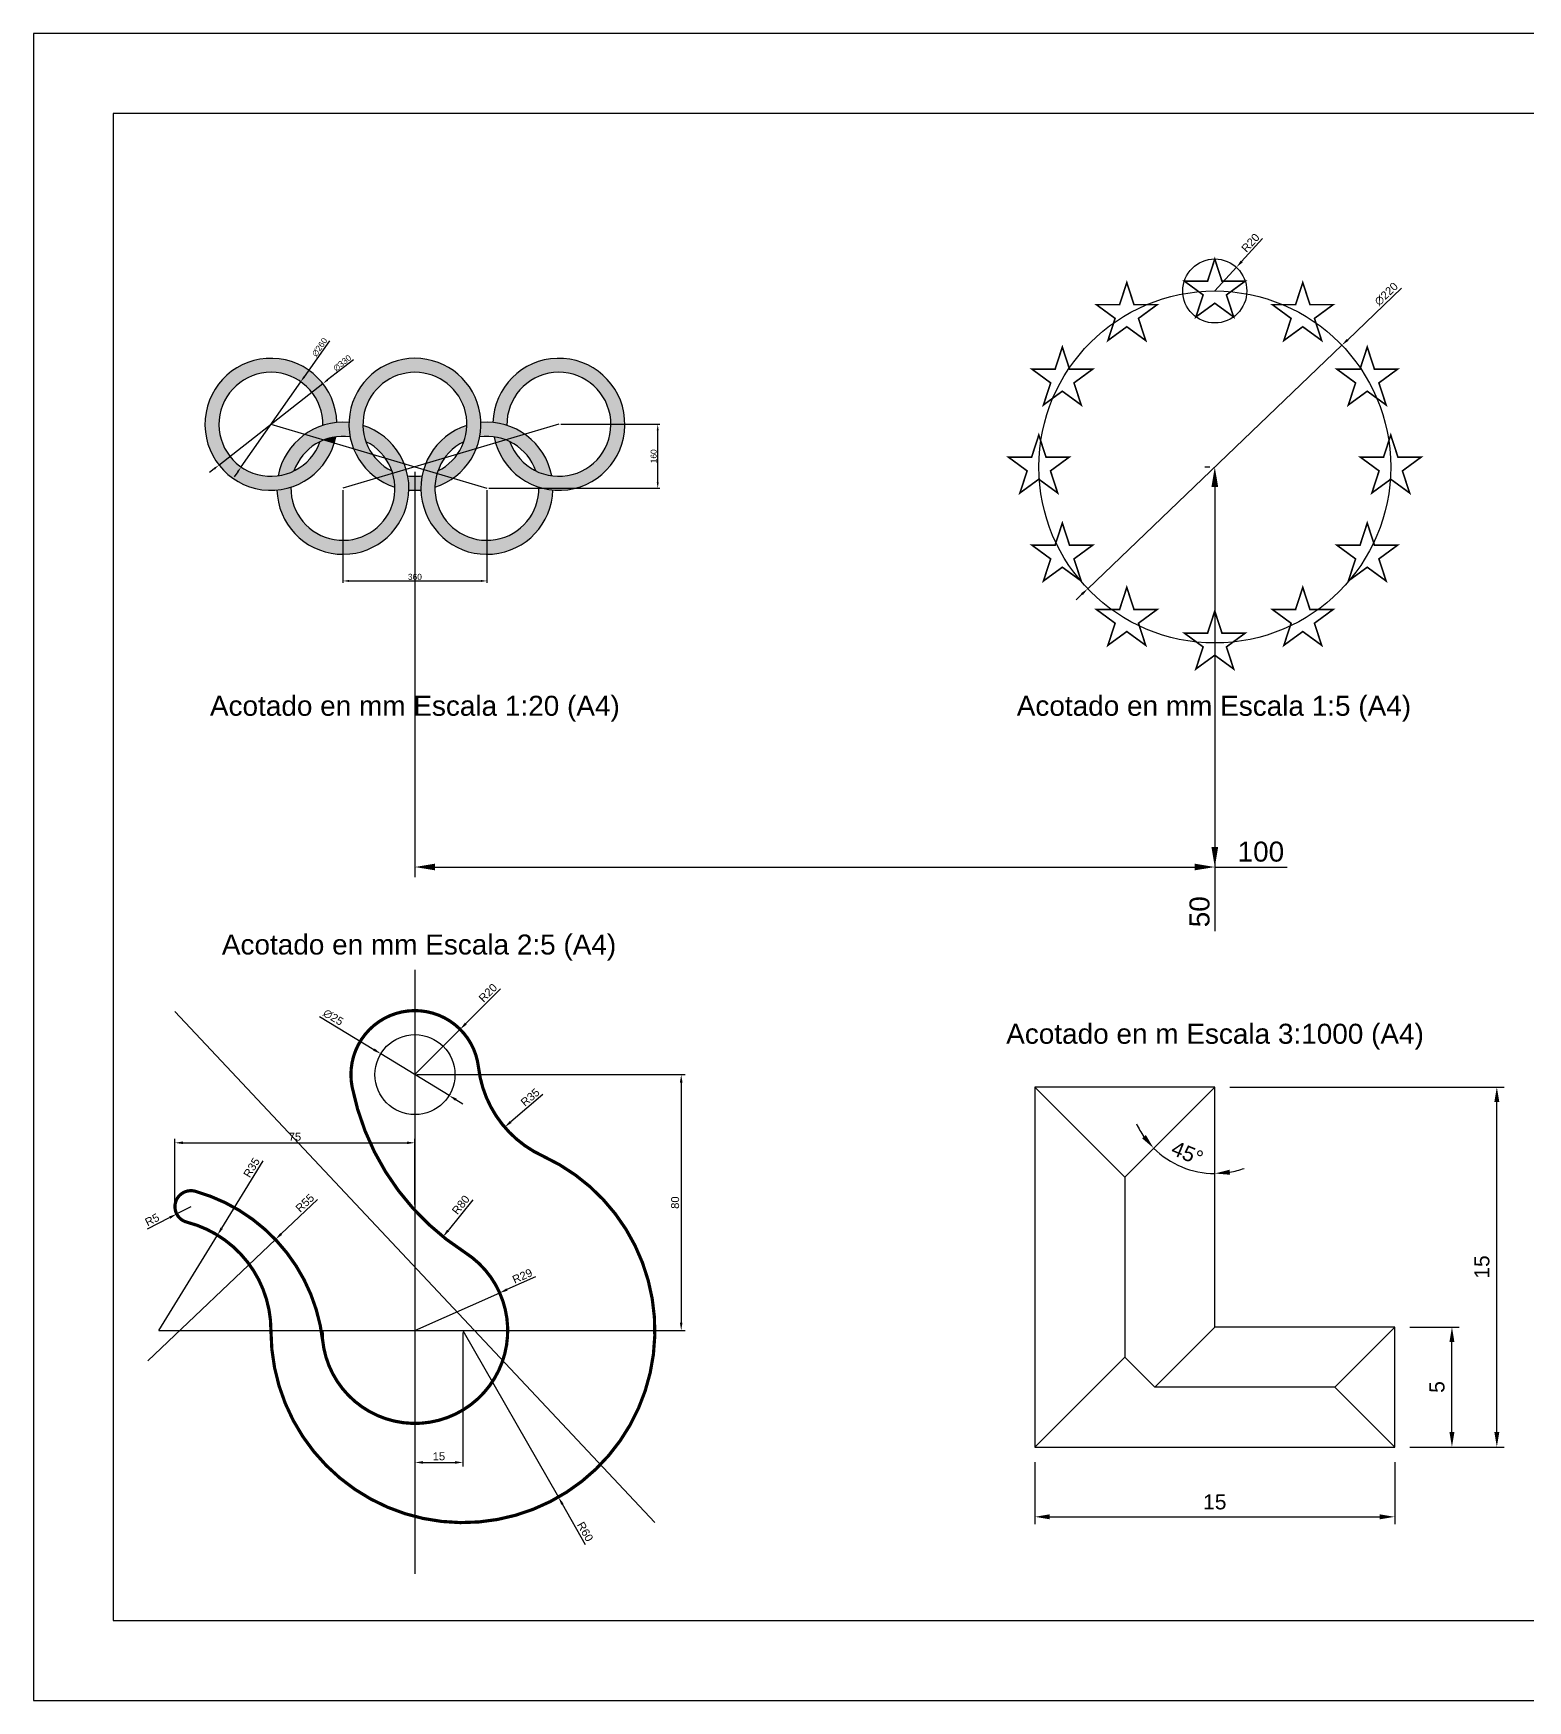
# Model space of a CAD drawing. Header units: millimetres. Extents: x 2540 to 2835, y 1646 to 1855.
# Drawn here: x 2540.1 to 2726.9, y 1646.4 to 1854.8 of the extents above; entities that cross this region are included whole.
import ezdxf

# ---------------------------------------------------------------- set-up
doc = ezdxf.new("R2010")
doc.units = ezdxf.units.MM
doc.layers.add('COTAS', color=252, linetype='Continuous')
doc.styles.get("Standard").update_dxf_attribs({"font": 'arial.ttf'})
doc.dimstyles.new('ISO-25', dxfattribs={"dimtxt": 2.5, "dimasz": 2.5, "dimexe": 1.25, "dimexo": 0.625, "dimtad": 1, "dimtxsty": 'Standard', "dimcen": 2.5, "dimadec": 0, "dimazin": 0, "dimtfac": 1, "dimtmove": 0, "dimatfit": 3, "dimfxl": 1, "dimarcsym": 0})

# ---------------------------------------------------------------- blocks, each defined once
blk = doc.blocks.new('*D19')
at = {"layer": 'COTAS', "color": 0, "lineweight": -2, "transparency": 16777216}
for p, q in [((0.63, 60.12), (84.48, 60.12)), ((83.23, 57.62), (83.23, -17.38)), ((0.63, -19.88), (84.48, -19.88))]:
    blk.add_line(p, q, dxfattribs=at)
at = {"layer": 'COTAS', "color": 0, "transparency": 16777216}
for points in [[(82.81, 57.62), (83.64, 57.62), (83.23, 60.12)], [(82.81, -17.38), (83.64, -17.38), (83.23, -19.88)]]:
    blk.add_solid(points, dxfattribs=at)
at = {"layer": 'Defpoints', "color": 0, "transparency": 16777216}
for p in [(0, 60.12), (0, -19.88), (83.23, -19.88)]:
    blk.add_point(p, dxfattribs=at)
at = {"layer": 'COTAS', "color": 0, "transparency": 16777216, "insert": (81.33, 20.12), "char_height": 2.5, "attachment_point": 5, "rotation": 90}
blk.add_mtext('80', dxfattribs=at)
blk = doc.blocks.new('*D20')
at = {"layer": 'COTAS', "color": 0, "lineweight": -2, "transparency": 16777216}
for p, q in [((26.71, 86.89), (15.89, 76.05)), ((0, 60.12), (14.13, 74.28))]:
    blk.add_line(p, q, dxfattribs=at)
at = {"layer": 'COTAS', "color": 0, "transparency": 16777216}
blk.add_solid([(15.6, 76.34), (16.19, 75.75), (14.13, 74.28)], dxfattribs=at)
at = {"layer": 'Defpoints', "color": 0, "transparency": 16777216}
for p in [(14.13, 74.28), (0, 60.12)]:
    blk.add_point(p, dxfattribs=at)
at = {"layer": 'COTAS', "color": 0, "transparency": 16777216, "insert": (22.82, 85.68), "char_height": 2.5, "attachment_point": 5, "rotation": 45.054}
blk.add_mtext('R20', dxfattribs=at)
blk = doc.blocks.new('*D21')
at = {"layer": 'COTAS', "color": 0, "lineweight": -2, "transparency": 16777216}
for p, q in [((-29.78, 78.31), (-12.8, 67.94)), ((10.67, 53.61), (-10.67, 66.64)), ((12.8, 52.3), (14.94, 51))]:
    blk.add_line(p, q, dxfattribs=at)
at = {"layer": 'COTAS', "color": 0, "transparency": 16777216}
for points in [[(-12.58, 68.29), (-13.02, 67.58), (-10.67, 66.64)], [(13.02, 52.66), (12.58, 51.95), (10.67, 53.61)]]:
    blk.add_solid(points, dxfattribs=at)
at = {"layer": 'Defpoints', "color": 0, "transparency": 16777216}
for p in [(-10.67, 66.64), (10.67, 53.61)]:
    blk.add_point(p, dxfattribs=at)
at = {"layer": 'COTAS', "color": 0, "transparency": 16777216, "insert": (-25.52, 78.02), "char_height": 2.5, "attachment_point": 5, "rotation": 328.5909}
blk.add_mtext('∅25', dxfattribs=at)
blk = doc.blocks.new('*D22')
at = {"layer": 'COTAS', "color": 0, "lineweight": -2, "transparency": 16777216}
blk.add_line((40.01, 53.95), (29.94, 45.33), dxfattribs=at)
at = {"layer": 'COTAS', "color": 0, "transparency": 16777216}
blk.add_solid([(29.67, 45.65), (30.21, 45.02), (28.04, 43.71)], dxfattribs=at)
at = {"layer": 'Defpoints', "color": 0, "transparency": 16777216}
for p in [(54.63, 66.46), (28.04, 43.71)]:
    blk.add_point(p, dxfattribs=at)
at = {"layer": 'COTAS', "color": 0, "transparency": 16777216, "insert": (36.02, 53.04), "char_height": 2.5, "attachment_point": 5, "rotation": 40.5432}
blk.add_mtext('R35', dxfattribs=at)
blk = doc.blocks.new('*D23')
at = {"layer": 'COTAS', "color": 0, "lineweight": -2, "transparency": 16777216}
blk.add_line((18.08, 21.04), (10.36, 11.41), dxfattribs=at)
at = {"layer": 'COTAS', "color": 0, "transparency": 16777216}
blk.add_solid([(10.03, 11.67), (10.68, 11.15), (8.8, 9.46)], dxfattribs=at)
at = {"layer": 'Defpoints', "color": 0, "transparency": 16777216}
for p in [(58.84, 71.88), (8.8, 9.46)]:
    blk.add_point(p, dxfattribs=at)
at = {"layer": 'COTAS', "color": 0, "transparency": 16777216, "insert": (14.34, 19.42), "char_height": 2.5, "attachment_point": 5, "rotation": 51.2799}
blk.add_mtext('R80', dxfattribs=at)
blk = doc.blocks.new('*D24')
at = {"layer": 'COTAS', "color": 0, "lineweight": -2, "transparency": 16777216}
for p, q in [((37.66, -3.09), (28.77, -7.05)), ((0, -19.88), (26.49, -8.07))]:
    blk.add_line(p, q, dxfattribs=at)
at = {"layer": 'COTAS', "color": 0, "transparency": 16777216}
blk.add_solid([(28.6, -6.67), (28.94, -7.44), (26.49, -8.07)], dxfattribs=at)
at = {"layer": 'Defpoints', "color": 0, "transparency": 16777216}
for p in [(26.49, -8.07), (0, -19.88)]:
    blk.add_point(p, dxfattribs=at)
at = {"layer": 'COTAS', "color": 0, "transparency": 16777216, "insert": (33.58, -2.83), "char_height": 2.5, "attachment_point": 5, "rotation": 24.0216}
blk.add_mtext('R29', dxfattribs=at)
blk = doc.blocks.new('*D25')
at = {"layer": 'COTAS', "color": 0, "lineweight": -2, "transparency": 16777216}
for p, q in [((0, -20.5), (0, -62.32)), ((15, -20.5), (15, -62.32)), ((2.5, -61.07), (12.5, -61.07))]:
    blk.add_line(p, q, dxfattribs=at)
at = {"layer": 'COTAS', "color": 0, "transparency": 16777216}
for points in [[(2.5, -60.66), (2.5, -61.49), (0, -61.07)], [(12.5, -60.66), (12.5, -61.49), (15, -61.07)]]:
    blk.add_solid(points, dxfattribs=at)
at = {"layer": 'Defpoints', "color": 0, "transparency": 16777216}
for p in [(0, -19.88), (15, -19.88), (15, -61.07)]:
    blk.add_point(p, dxfattribs=at)
at = {"layer": 'COTAS', "color": 0, "transparency": 16777216, "insert": (7.5, -59.17), "char_height": 2.5, "attachment_point": 5}
blk.add_mtext('15', dxfattribs=at)
blk = doc.blocks.new('*D26')
at = {"layer": 'COTAS', "color": 0, "lineweight": -2, "transparency": 16777216}
for p, q in [((15, -19.88), (44.85, -71.93)), ((53.36, -86.77), (46.09, -74.1))]:
    blk.add_line(p, q, dxfattribs=at)
at = {"layer": 'COTAS', "color": 0, "transparency": 16777216}
blk.add_solid([(46.45, -73.89), (45.73, -74.3), (44.85, -71.93)], dxfattribs=at)
at = {"layer": 'Defpoints', "color": 0, "transparency": 16777216}
for p in [(15, -19.88), (44.85, -71.93)]:
    blk.add_point(p, dxfattribs=at)
at = {"layer": 'COTAS', "color": 0, "transparency": 16777216, "insert": (53.22, -82.7), "char_height": 2.5, "attachment_point": 5, "rotation": 299.8327}
blk.add_mtext('R60', dxfattribs=at)
blk = doc.blocks.new('*D27')
at = {"layer": 'COTAS', "color": 0, "lineweight": -2, "transparency": 16777216}
for p, q in [((-47.52, 33.16), (-60.41, 12.1)), ((-80, -19.88), (-61.72, 9.97))]:
    blk.add_line(p, q, dxfattribs=at)
at = {"layer": 'COTAS', "color": 0, "transparency": 16777216}
blk.add_solid([(-60.77, 12.32), (-60.06, 11.88), (-61.72, 9.97)], dxfattribs=at)
at = {"layer": 'Defpoints', "color": 0, "transparency": 16777216}
for p in [(-61.72, 9.97), (-80, -19.88)]:
    blk.add_point(p, dxfattribs=at)
at = {"layer": 'COTAS', "color": 0, "transparency": 16777216, "insert": (-51.03, 31.06), "char_height": 2.5, "attachment_point": 5, "rotation": 58.5133}
blk.add_mtext('R35', dxfattribs=at)
blk = doc.blocks.new('*D28')
at = {"layer": 'COTAS', "color": 0, "lineweight": -2, "transparency": 16777216}
for p, q in [((-30.46, 21.12), (-41.81, 10.33)), ((-83.47, -29.3), (-43.62, 8.6))]:
    blk.add_line(p, q, dxfattribs=at)
at = {"layer": 'COTAS', "color": 0, "transparency": 16777216}
blk.add_solid([(-42.09, 10.63), (-41.52, 10.03), (-43.62, 8.6)], dxfattribs=at)
at = {"layer": 'Defpoints', "color": 0, "transparency": 16777216}
for p in [(-43.62, 8.6), (-83.47, -29.3)]:
    blk.add_point(p, dxfattribs=at)
at = {"layer": 'COTAS', "color": 0, "transparency": 16777216, "insert": (-34.39, 20), "char_height": 2.5, "attachment_point": 5, "rotation": 43.5643}
blk.add_mtext('R55', dxfattribs=at)
blk = doc.blocks.new('*D29')
at = {"layer": 'COTAS', "color": 0, "lineweight": -2, "transparency": 16777216}
for p, q in [((-70, 18.85), (-74.45, 16.57)), ((-83.62, 11.88), (-76.68, 15.43))]:
    blk.add_line(p, q, dxfattribs=at)
at = {"layer": 'COTAS', "color": 0, "transparency": 16777216}
blk.add_solid([(-76.87, 15.8), (-76.49, 15.06), (-74.45, 16.57)], dxfattribs=at)
at = {"layer": 'Defpoints', "color": 0, "transparency": 16777216}
for p in [(-74.45, 16.57), (-70, 18.85)]:
    blk.add_point(p, dxfattribs=at)
at = {"layer": 'COTAS', "color": 0, "transparency": 16777216, "insert": (-82.12, 14.77), "char_height": 2.5, "attachment_point": 5, "rotation": 27.1225}
blk.add_mtext('R5', dxfattribs=at)
blk = doc.blocks.new('*D30')
at = {"layer": 'COTAS', "color": 0, "lineweight": -2, "transparency": 16777216}
for p, q in [((-75, 19.48), (-75, 40.06)), ((-72.5, 38.81), (-2.5, 38.81)), ((0, 19.48), (0, 40.06))]:
    blk.add_line(p, q, dxfattribs=at)
at = {"layer": 'COTAS', "color": 0, "transparency": 16777216}
for points in [[(-72.5, 39.23), (-72.5, 38.4), (-75, 38.81)], [(-2.5, 39.23), (-2.5, 38.4), (0, 38.81)]]:
    blk.add_solid(points, dxfattribs=at)
at = {"layer": 'Defpoints', "color": 0, "transparency": 16777216}
for p in [(0, 38.81), (-75, 18.85), (0, 18.85)]:
    blk.add_point(p, dxfattribs=at)
at = {"layer": 'COTAS', "color": 0, "transparency": 16777216, "insert": (-37.5, 40.71), "char_height": 2.5, "attachment_point": 5}
blk.add_mtext('75', dxfattribs=at)
blk = doc.blocks.new('*D34')
at = {"layer": 'COTAS', "color": 0, "lineweight": -2, "transparency": 16777216}
for p, q in [((-7.5, -8.125), (-7.5, -10.709)), ((7.5, -8.125), (7.5, -10.709)), ((-6.875, -10.409), (6.875, -10.409))]:
    blk.add_line(p, q, dxfattribs=at)
at = {"layer": 'COTAS', "color": 0, "transparency": 16777216}
for points in [[(-6.875, -10.305), (-6.875, -10.513), (-7.5, -10.409)], [(6.875, -10.305), (6.875, -10.513), (7.5, -10.409)]]:
    blk.add_solid(points, dxfattribs=at)
at = {"layer": 'Defpoints', "color": 0, "transparency": 16777216}
for p in [(-7.5, -7.5), (7.5, -7.5), (7.5, -10.409)]:
    blk.add_point(p, dxfattribs=at)
at = {"layer": 'COTAS', "color": 0, "transparency": 16777216, "insert": (0, -9.79), "char_height": 0.625, "attachment_point": 5}
blk.add_mtext('15', dxfattribs=at)
blk = doc.blocks.new('*D35')
at = {"layer": 'COTAS', "color": 0, "lineweight": -2, "transparency": 16777216}
for p, q in [((8.125, -2.5), (10.182, -2.5)), ((9.882, -6.875), (9.882, -3.125)), ((8.125, -7.5), (10.182, -7.5))]:
    blk.add_line(p, q, dxfattribs=at)
at = {"layer": 'COTAS', "color": 0, "transparency": 16777216}
for points in [[(9.778, -3.125), (9.986, -3.125), (9.882, -2.5)], [(9.778, -6.875), (9.986, -6.875), (9.882, -7.5)]]:
    blk.add_solid(points, dxfattribs=at)
at = {"layer": 'Defpoints', "color": 0, "transparency": 16777216}
for p in [(7.5, -2.5), (9.882, -2.5), (7.5, -7.5)]:
    blk.add_point(p, dxfattribs=at)
at = {"layer": 'COTAS', "color": 0, "transparency": 16777216, "insert": (9.264, -5), "char_height": 0.625, "attachment_point": 5, "rotation": 90}
blk.add_mtext('5', dxfattribs=at)
blk = doc.blocks.new('*D36')
at = {"layer": 'COTAS', "color": 0, "lineweight": -2, "transparency": 16777216}
for start, end in [(205.10781, 215.0539), (225, 270), (279.9461, 289.89219)]:
    blk.add_arc((0, 7.5), 3.605, start, end, dxfattribs=at)
at = {"layer": 'COTAS', "color": 0, "transparency": 16777216}
for points in [[(-2.871, 5.497), (-3.031, 5.363), (-2.549, 4.951)], [(0.632, 3.845), (0.614, 4.053), (0, 3.895)]]:
    blk.add_solid(points, dxfattribs=at)
at = {"layer": 'Defpoints', "color": 0, "transparency": 16777216}
for p in [(0, 7.5), (0, 7.5), (-1.802, 4.378), (-3.75, 3.75), (0, -2.5)]:
    blk.add_point(p, dxfattribs=at)
at = {"layer": 'COTAS', "color": 0, "transparency": 16777216, "insert": (-1.143, 4.74), "char_height": 0.625, "attachment_point": 5, "rotation": 337.5}
blk.add_mtext('45°', dxfattribs=at)
blk = doc.blocks.new('*D33')
at = {"layer": 'COTAS', "color": 0, "lineweight": -2, "transparency": 16777216}
for p, q in [((0.625, 7.5), (12.053, 7.5)), ((11.753, -6.875), (11.753, 6.875)), ((8.125, -7.5), (12.053, -7.5))]:
    blk.add_line(p, q, dxfattribs=at)
at = {"layer": 'COTAS', "color": 0, "transparency": 16777216}
for points in [[(11.649, 6.875), (11.858, 6.875), (11.753, 7.5)], [(11.649, -6.875), (11.858, -6.875), (11.753, -7.5)]]:
    blk.add_solid(points, dxfattribs=at)
at = {"layer": 'Defpoints', "color": 0, "transparency": 16777216}
for p in [(0, 7.5), (11.753, 7.5), (7.5, -7.5)]:
    blk.add_point(p, dxfattribs=at)
at = {"layer": 'COTAS', "color": 0, "transparency": 16777216, "insert": (11.134, 0), "char_height": 0.625, "attachment_point": 5, "rotation": 90}
blk.add_mtext('15', dxfattribs=at)
blk = doc.blocks.new('*D44')
at = {"layer": 'COTAS', "color": 0, "lineweight": -2, "transparency": 16777216}
for p, q in [((-213.8, 315.7), (-276.9, 225.5)), ((-434.5, 0.1), (-285.5, 213.2)), ((-443.1, -12.1), (-451.7, -24.4))]:
    blk.add_line(p, q, dxfattribs=at)
at = {"layer": 'COTAS', "color": 0, "transparency": 16777216}
for points in [[(-278.9, 226.9), (-274.8, 224), (-285.5, 213.2)], [(-445.2, -10.7), (-441.1, -13.6), (-434.5, 0.1)]]:
    blk.add_solid(points, dxfattribs=at)
at = {"layer": 'Defpoints', "color": 0, "transparency": 16777216}
for p in [(-285.5, 213.2), (-434.5, 0.1)]:
    blk.add_point(p, dxfattribs=at)
at = {"layer": 'COTAS', "color": 0, "transparency": 16777216, "insert": (-238.1, 299.4), "char_height": 15, "attachment_point": 5, "rotation": 55.027}
blk.add_mtext('∅260', dxfattribs=at)
blk = doc.blocks.new('*D45')
at = {"layer": 'COTAS', "color": 0, "lineweight": -2, "transparency": 16777216}
for p, q in [((-153.8, 268.2), (-218.3, 217.7)), ((-489.9, 4.9), (-230.1, 208.4)), ((-501.7, -4.4), (-513.5, -13.6))]:
    blk.add_line(p, q, dxfattribs=at)
at = {"layer": 'COTAS', "color": 0, "transparency": 16777216}
for points in [[(-219.9, 219.7), (-216.8, 215.7), (-230.1, 208.4)], [(-503.2, -2.4), (-500.1, -6.3), (-489.9, 4.9)]]:
    blk.add_solid(points, dxfattribs=at)
at = {"layer": 'Defpoints', "color": 0, "transparency": 16777216}
for p in [(-230.1, 208.4), (-489.9, 4.9)]:
    blk.add_point(p, dxfattribs=at)
at = {"layer": 'COTAS', "color": 0, "transparency": 16777216, "insert": (-181.7, 259.8), "char_height": 15, "attachment_point": 5, "rotation": 38.0811}
blk.add_mtext('∅330', dxfattribs=at)
blk = doc.blocks.new('*D46')
at = {"layer": 'COTAS', "color": 0, "lineweight": -2, "transparency": 16777216}
for p, q in [((365, 106.7), (612.1, 106.7)), ((607.1, -38.3), (607.1, 91.7)), ((185, -53.3), (612.1, -53.3))]:
    blk.add_line(p, q, dxfattribs=at)
at = {"layer": 'COTAS', "color": 0, "transparency": 16777216}
for points in [[(604.6, 91.7), (609.6, 91.7), (607.1, 106.7)], [(604.6, -38.3), (609.6, -38.3), (607.1, -53.3)]]:
    blk.add_solid(points, dxfattribs=at)
at = {"layer": 'Defpoints', "color": 0, "transparency": 16777216}
for p in [(360, 106.7), (607.1, 106.7), (180, -53.3)]:
    blk.add_point(p, dxfattribs=at)
at = {"layer": 'COTAS', "color": 0, "transparency": 16777216, "insert": (596.9, 26.7), "char_height": 15, "attachment_point": 5, "rotation": 90}
blk.add_mtext('160', dxfattribs=at)
blk = doc.blocks.new('*D47')
at = {"layer": 'COTAS', "color": 0, "lineweight": -2, "transparency": 16777216}
for p, q in [((-180, -58.3), (-180, -289.9)), ((180, -58.3), (180, -289.9)), ((-165, -284.9), (165, -284.9))]:
    blk.add_line(p, q, dxfattribs=at)
at = {"layer": 'COTAS', "color": 0, "transparency": 16777216}
for points in [[(-165, -282.4), (-165, -287.4), (-180, -284.9)], [(165, -282.4), (165, -287.4), (180, -284.9)]]:
    blk.add_solid(points, dxfattribs=at)
at = {"layer": 'Defpoints', "color": 0, "transparency": 16777216}
for p in [(-180, -53.3), (180, -53.3), (180, -284.9)]:
    blk.add_point(p, dxfattribs=at)
at = {"layer": 'COTAS', "color": 0, "transparency": 16777216, "insert": (0, -274.7), "char_height": 15, "attachment_point": 5}
blk.add_mtext('360', dxfattribs=at)
blk = doc.blocks.new('*U64')
at = {"const_width": 1}
blk.add_lwpolyline([(4.5, 6.2), (19, 6.2), (7.3, -2.4), (11.8, -16.2), (0, -7.6), (-11.8, -16.2), (-7.3, -2.4), (-19, 6.2), (-4.5, 6.2), (0, 20)], close=True, dxfattribs=at)
blk = doc.blocks.new('*U65')
at = {"color": 0, "linetype": 'ByBlock', "lineweight": -2, "transparency": 16777216}
for p in [(3364, 1653.5), (3309, 1638.8), (3419, 1638.8), (3268.7, 1598.5), (3459.3, 1598.5), (3254, 1543.5), (3474, 1543.5), (3268.7, 1488.5), (3459.3, 1488.5), (3309, 1448.3), (3419, 1448.3), (3364, 1433.5)]:
    blk.add_blockref('*U64', p, dxfattribs=at)
blk = doc.blocks.new('*D66')
at = {"layer": 'COTAS', "color": 0, "lineweight": -2, "transparency": 16777216}
for p, q in [((29.9, 142.8), (16.8, 128.5)), ((0, 110), (13.5, 124.8))]:
    blk.add_line(p, q, dxfattribs=at)
at = {"layer": 'COTAS', "color": 0, "transparency": 16777216}
blk.add_solid([(16.2, 129), (17.5, 127.9), (13.5, 124.8)], dxfattribs=at)
at = {"layer": 'Defpoints', "color": 0, "transparency": 16777216}
for p in [(13.5, 124.8), (0, 110)]:
    blk.add_point(p, dxfattribs=at)
at = {"layer": 'COTAS', "color": 0, "transparency": 16777216, "insert": (22.3, 140.1), "char_height": 5, "attachment_point": 5, "rotation": 47.6345}
blk.add_mtext('R20', dxfattribs=at)
blk = doc.blocks.new('*D67')
at = {"layer": 'COTAS', "color": 0, "lineweight": -2, "transparency": 16777216}
for p, q in [((116.7, 111.8), (83.1, 79.5)), ((-79.4, -76.1), (79.4, 76.1)), ((-83.1, -79.5), (-86.7, -83))]:
    blk.add_line(p, q, dxfattribs=at)
at = {"layer": 'COTAS', "color": 0, "transparency": 16777216}
for points in [[(82.5, 80.1), (83.6, 78.9), (79.4, 76.1)], [(-83.6, -78.9), (-82.5, -80.1), (-79.4, -76.1)]]:
    blk.add_solid(points, dxfattribs=at)
at = {"layer": 'Defpoints', "color": 0, "transparency": 16777216}
for p in [(79.4, 76.1), (-79.4, -76.1)]:
    blk.add_point(p, dxfattribs=at)
at = {"layer": 'COTAS', "color": 0, "transparency": 16777216, "insert": (107.2, 108.1), "char_height": 5, "attachment_point": 5, "rotation": 43.7623}
blk.add_mtext('∅220', dxfattribs=at)
blk = doc.blocks.new('*D87')
at = {"layer": 'COTAS', "color": 0, "lineweight": -2, "transparency": 16777216}
for p, q in [((2587.77, 1799.98), (2587.77, 1749.35)), ((2687.77, 1799.98), (2687.77, 1749.35)), ((2590.27, 1750.6), (2685.27, 1750.6)), ((2687.77, 1750.6), (2696.8, 1750.6))]:
    blk.add_line(p, q, dxfattribs=at)
at = {"layer": 'COTAS', "color": 0, "transparency": 16777216}
for points in [[(2590.27, 1751.02), (2590.27, 1750.19), (2587.77, 1750.6)], [(2685.27, 1751.02), (2685.27, 1750.19), (2687.77, 1750.6)]]:
    blk.add_solid(points, dxfattribs=at)
at = {"layer": 'Defpoints', "color": 0, "transparency": 16777216}
for p in [(2587.77, 1800.6), (2687.77, 1800.6), (2687.77, 1750.6)]:
    blk.add_point(p, dxfattribs=at)
at = {"layer": 'COTAS', "color": 0, "transparency": 16777216, "insert": (2693.53, 1752.51), "char_height": 2.5, "attachment_point": 5}
blk.add_mtext('100', dxfattribs=at)
blk = doc.blocks.new('*D88')
at = {"layer": 'COTAS', "color": 0, "lineweight": -2, "transparency": 16777216}
for p, q in [((2687.14, 1800.6), (2686.52, 1800.6)), ((2687.77, 1798.1), (2687.77, 1753.1)), ((2687.14, 1750.6), (2686.52, 1750.6)), ((2687.77, 1750.6), (2687.77, 1742.6))]:
    blk.add_line(p, q, dxfattribs=at)
at = {"layer": 'COTAS', "color": 0, "transparency": 16777216}
for points in [[(2687.35, 1798.1), (2688.19, 1798.1), (2687.77, 1800.6)], [(2687.35, 1753.1), (2688.19, 1753.1), (2687.77, 1750.6)]]:
    blk.add_solid(points, dxfattribs=at)
at = {"layer": 'Defpoints', "color": 0, "transparency": 16777216}
for p in [(2687.77, 1800.6), (2687.77, 1750.6), (2687.77, 1750.6)]:
    blk.add_point(p, dxfattribs=at)
at = {"layer": 'COTAS', "color": 0, "transparency": 16777216, "insert": (2685.87, 1745.01), "char_height": 2.5, "attachment_point": 5, "rotation": 90}
blk.add_mtext('50', dxfattribs=at)
blk = doc.blocks.new('GANCHO')
at = {"const_width": 1}
blk.add_lwpolyline([(-28.817, -23.131, 0.305404), (-68.653, 23.667, 1.0100952), (-71.25, 14.011, -0.3419987), (-45, -19.878, 1.8292327), (40.032, 34.651, -0.2619977), (19.867, 62.427, 1.0417225), (-19.612, 56.203, 0.2035943), (15.654, 4.534, -1.6863825), (-29, -19.878)], format="xyb", dxfattribs=at)
blk.add_circle((0, 60.122), 12.5)
at = {"layer": 'COTAS'}
for p, q in [((0, 92.865), (0, -95.891)), ((75, -79.878), (-75, 79.878)), ((-80, -19.878), (84.478, -19.878))]:
    blk.add_line(p, q, dxfattribs=at)
for center, mpoint, picture, middle in [((0, 60.122), (14.129, 74.277), '*D20', (24.166, 84.333)), ((58.837, 71.878), (8.796, 9.461), '*D23', (15.823, 18.227)), ((54.634, 66.46), (28.037, 43.709), '*D22', (37.26, 51.599)), ((-80, -19.878), (-61.72, 9.969), '*D27', (-49.408, 30.07)), ((-83.47, -29.3), (-43.617, 8.605), '*D28', (-33.084, 18.623)), ((15, -19.878), (44.848, -71.927), '*D26', (51.566, -83.642))]:
    dim = blk.add_radius_dim(center=center, mpoint=mpoint, dimstyle='ISO-25', dxfattribs=at)
    dim.commit()
    dim.dimension.update_dxf_attribs({"geometry": picture, "text_midpoint": middle, "dimtype": 164})
dim = blk.add_diameter_dim_2p(p1=(10.668, 53.608), p2=(-10.668, 66.636), dimstyle='ISO-25', dxfattribs=at)
dim.commit()
dim.dimension.update_dxf_attribs({"geometry": '*D21', "text_midpoint": (-26.552, 76.335), "dimtype": 163})
dim = blk.add_linear_dim(base=(83.228, -19.878), p1=(0, 60.122), p2=(0, -19.878), angle=90, dimstyle='ISO-25', dxfattribs=at)
dim.commit()
dim.dimension.update_dxf_attribs({"geometry": '*D19', "text_midpoint": (83.228, 20.122), "dimtype": 160})
for base, p1, p2, picture, middle in [((0, 38.814), (-75, 18.852), (0, 18.852), '*D30', (-37.5, 40.71)), ((15, -61.072), (0, -19.878), (15, -19.878), '*D25', (7.5, -59.171))]:
    dim = blk.add_linear_dim(base=base, p1=p1, p2=p2, dimstyle='ISO-25', dxfattribs=at)
    dim.commit()
    dim.dimension.update_dxf_attribs({"geometry": picture, "text_midpoint": middle})
for center, mpoint, picture, middle in [((-70, 18.852), (-74.45, 16.572), '*D29', (-82.124, 14.772)), ((0, -19.878), (26.488, -8.073), '*D24', (33.583, -2.829))]:
    dim = blk.add_radius_dim(center=center, mpoint=mpoint, dimstyle='ISO-25', dxfattribs=at)
    dim.commit()
    dim.dimension.update_dxf_attribs({"geometry": picture, "text_midpoint": middle})
blk = doc.blocks.new('TEJADO')
for p, q in [((-7.5, 7.5), (-3.75, 3.75)), ((0, 7.5), (-3.75, 3.75)), ((0, -2.5), (0, 7.5)), ((-3.75, 3.75), (-3.75, -3.75)), ((-2.5, -5), (0, -2.5)), ((5, -5), (7.5, -2.5)), ((-7.5, -7.5), (-3.75, -3.75)), ((-2.5, -5), (-3.75, -3.75)), ((5, -5), (-2.5, -5)), ((5, -5), (7.5, -7.5))]:
    blk.add_line(p, q)
for points in [[(0, 7.5), (-7.5, 7.5), (-7.5, -7.5), (7.5, -7.5), (7.5, -2.5)], [(-2.5, -7.5), (7.5, -7.5), (7.5, -2.5), (0, -2.5)]]:
    blk.add_lwpolyline(points)
at = {"layer": 'COTAS'}
dim = blk.add_angular_dim_2l(base=(-1.802, 4.378), line1=((0, -2.5), (0, 7.5)), line2=((0, 7.5), (-3.75, 3.75)), dimstyle='ISO-25', dxfattribs=at)
dim.commit()
dim.dimension.update_dxf_attribs({"geometry": '*D36', "text_midpoint": (-1.143, 4.74)})
for base, p2, picture, middle in [((11.753, 7.5), (0, 7.5), '*D33', (11.753, 0)), ((9.882, -2.5), (7.5, -2.5), '*D35', (9.882, -5))]:
    dim = blk.add_linear_dim(base=base, p1=(7.5, -7.5), p2=p2, angle=90, dimstyle='ISO-25', dxfattribs=at)
    dim.commit()
    dim.dimension.update_dxf_attribs({"geometry": picture, "text_midpoint": middle, "dimtype": 160})
dim = blk.add_linear_dim(base=(7.5, -10.409), p1=(-7.5, -7.5), p2=(7.5, -7.5), angle=180, dimstyle='ISO-25', dxfattribs=at)
dim.commit()
dim.dimension.update_dxf_attribs({"geometry": '*D34', "text_midpoint": (0, -9.79)})
blk = doc.blocks.new('AROS')
h = blk.add_hatch(color=4)
h.dxf.hatch_style = 1
h.paths.add_polyline_path([(-201.798, 59.792), (-227.892, 67.524, 0.02012291), (-237.453, 63.282, -12.51397848), (-230.029, 103.899, -0.05422319), (-195.056, 110.978, 12.70498036)])
h = blk.add_hatch(color=140)
h.dxf.hatch_style = 1
h.paths.add_polyline_path([(-201.798, 59.792), (-227.892, 67.524, 0.02012291), (-237.453, 63.282, -12.51397848), (-230.029, 103.899, -0.05422319), (-195.056, 110.978, 12.70498036)])
h = blk.add_hatch(color=8)
h.dxf.hatch_style = 1
h.paths.add_polyline_path([(-153.201, 45.393), (-106, 31.407, -1.93640258), (106, 31.407), (153.201, 45.393, 1.4769742)])
h.paths.add_polyline_path([(-106, 31.407), (-153.201, 45.393, 0.14503196), (-95.092, -28.176), (-55.356, -16.402, 0.01305062), (-57.453, -9.949, -0.12454557)])
h.paths.add_polyline_path([(17.986, -22.083, -0.06951257), (-17.986, -22.083, -0.05422319), (-15.056, -57.645, 0.04572066), (15.056, -57.645, -0.05422319)])
h.paths.add_polyline_path([(-55.356, -16.402), (-95.092, -28.176, 0.07668925), (-50.029, -50.566, 0.06679036)])
h.paths.add_polyline_path([(95.092, -28.176), (55.356, -16.402, 0.06679036), (50.029, -50.566, 0.07668925)])
h.paths.add_polyline_path([(153.201, 45.393), (106, 31.407, -0.12454557), (57.453, -9.949, 0.01305062), (55.356, -16.402), (95.092, -28.176, 0.14503196)])
at = {"true_color": 0x636466}
h = blk.add_hatch(color=251, dxfattribs=at)
h.dxf.hatch_style = 1
h.paths.add_polyline_path([(-153.201, 45.393), (-106, 31.407, -1.93640258), (106, 31.407), (153.201, 45.393, 1.4769742)])
h.paths.add_polyline_path([(153.201, 45.393), (106, 31.407, -0.12454557), (57.453, -9.949, 0.01305062), (55.356, -16.402), (95.092, -28.176, 0.14503196)])
h.paths.add_polyline_path([(95.092, -28.176), (55.356, -16.402, 0.06679036), (50.029, -50.566, 0.07668925)])
h.paths.add_polyline_path([(17.986, -22.083, -0.06951257), (-17.986, -22.083, -0.05422319), (-15.056, -57.645, 0.04572066), (15.056, -57.645, -0.05422319)])
h.paths.add_polyline_path([(-55.356, -16.402, 0.01305062), (-57.453, -9.949, -0.12454557), (-106, 31.407), (-153.201, 45.393, 0.14503196), (-95.092, -28.176)])
h = blk.add_hatch(color=1)
h.dxf.hatch_style = 1
h.paths.add_polyline_path([(195.056, 110.978, -0.05422319), (230.029, 103.899, -12.51397848), (237.453, 63.282, 0.02012291), (227.892, 67.524), (201.798, 59.792, 12.70498036)])
h.paths.add_polyline_path([(227.892, 67.524, 0.05969174), (197.986, 75.416, 0.02438204), (201.798, 59.792)], flags=17)
h = blk.add_hatch(color=2)
h.dxf.hatch_style = 1
h.paths.add_polyline_path([(-309.971, -50.566, -0.05422319), (-344.944, -57.645, 1.14035167), (-21.798, -6.459), (-55.356, -16.402, -1.16800045)])
h.paths.add_polyline_path([(-227.892, 67.524), (-275.092, 81.509, 0.19388452), (-342.014, -22.083, 0.07991064), (-302.547, -9.949, -0.21660933)])
h.paths.add_polyline_path([(-164.944, 110.978, 0.17825111), (-275.092, 81.509), (-227.892, 67.524, -0.12974265), (-162.014, 75.416, -0.05422319)])
h.paths.add_polyline_path([(-129.971, 103.899, 0.07991064), (-122.547, 63.282, -0.12454557), (-74, 21.926), (-26.799, 7.94, 0.22421502)])
h.paths.add_polyline_path([(-26.799, 7.94), (-74, 21.926, -0.0825226), (-55.356, -16.402), (-21.798, -6.459, 0.02310761)])
h = blk.add_hatch(color=3)
h.dxf.hatch_style = 1
h.paths.add_polyline_path([(122.547, 63.282, 0.07991064), (129.971, 103.899, 0.22421502), (26.799, 7.94), (74, 21.926, -0.12454557)])
h.paths.add_polyline_path([(164.944, 110.978, -0.05422319), (162.014, 75.416, -0.12974265), (227.892, 67.524), (275.092, 81.509, 0.17825111)])
h.paths.add_polyline_path([(275.092, 81.509), (227.892, 67.524, -0.21660933), (302.547, -9.949, 0.07991064), (342.014, -22.083, 0.19388452)])
h.paths.add_polyline_path([(344.944, -57.645, -0.05422319), (309.971, -50.566, -1.16800045), (55.356, -16.402), (21.798, -6.459, 1.14035167)])
h.paths.add_polyline_path([(74, 21.926), (26.799, 7.94, 0.02310761), (21.798, -6.459), (55.356, -16.402, -0.0825226)])
at = {"true_color": 0x139b48}
h = blk.add_hatch(color=114, dxfattribs=at)
h.dxf.hatch_style = 1
h.paths.add_polyline_path([(344.944, -57.645, -0.05422319), (309.971, -50.566, -1.16800045), (55.356, -16.402), (21.798, -6.459, 1.14035167)])
h.paths.add_polyline_path([(275.092, 81.509), (227.892, 67.524, -0.21660933), (302.547, -9.949, 0.07991064), (342.014, -22.083, 0.19388452)])
h.paths.add_polyline_path([(164.944, 110.978, -0.05422319), (162.014, 75.416, -0.12974265), (227.892, 67.524), (275.092, 81.509, 0.17825111)])
h.paths.add_polyline_path([(122.547, 63.282, 0.07991064), (129.971, 103.899, 0.22421502), (26.799, 7.94), (74, 21.926, -0.12454557)])
h.paths.add_polyline_path([(74, 21.926), (26.799, 7.94, 0.02310761), (21.798, -6.459), (55.356, -16.402, -0.0825226)])
h = blk.add_hatch(color=4)
h.dxf.hatch_style = 1
h.paths.add_polyline_path([(-197.986, 75.416, 0.05969174), (-227.892, 67.524), (-201.798, 59.792, 0.02438204)])
h = blk.add_hatch(color=140)
h.dxf.hatch_style = 1
h.paths.add_polyline_path([(-197.986, 75.416, 0.05969174), (-227.892, 67.524), (-201.798, 59.792, 0.02438204)])
h = blk.add_hatch(color=140)
h.dxf.hatch_style = 1
h.paths.add_polyline_path([(-197.986, 75.416, 0.05969174), (-227.892, 67.524), (-201.798, 59.792, 0.02438204)])
at = {"layer": 'COTAS'}
h = blk.add_hatch(color=5, dxfattribs=at)
h.dxf.hatch_style = 1
h.paths.add_polyline_path([(-230.029, 103.899, -0.05422319), (-195.056, 110.978, 12.70498036), (-201.798, 59.792), (-227.892, 67.524, 0.02012291), (-237.453, 63.282, -12.51397848)])
h.paths.add_polyline_path([(-197.986, 75.416, 0.05969174), (-227.892, 67.524), (-201.798, 59.792, 0.02438204)], flags=17)
at = {"layer": 'COTAS', "true_color": 0x636466}
h = blk.add_hatch(color=251, dxfattribs=at)
h.dxf.hatch_style = 1
h.paths.add_polyline_path([(106, 31.407), (153.201, 45.393, 1.4769742), (-153.201, 45.393), (-106, 31.407, -1.93640258)])
h.paths.add_polyline_path([(-106, 31.407), (-153.201, 45.393, 0.14503196), (-95.092, -28.176), (-55.356, -16.402, 0.01305062), (-57.453, -9.949, -0.12454557)])
h.paths.add_polyline_path([(153.201, 45.393), (106, 31.407, -0.12454557), (57.453, -9.949, 0.01305062), (55.356, -16.402), (95.092, -28.176, 0.14503196)])
h.paths.add_polyline_path([(95.092, -28.176), (55.356, -16.402, 0.06679036), (50.029, -50.566, 0.07668925)])
h.paths.add_polyline_path([(17.986, -22.083, -0.06951257), (-17.986, -22.083, -0.05422319), (-15.056, -57.645, 0.04572066), (15.056, -57.645, -0.05422319)])
h.paths.add_polyline_path([(-55.356, -16.402), (-95.092, -28.176, 0.07668925), (-50.029, -50.566, 0.06679036)])
for centre, radius, start, end in [((-360, 106.667), 165, 1.497366, 349.082484), ((0, 106.667), 165, 287.650437, 252.349563), ((360, 106.667), 165, 190.917516, 178.502634), ((-360, 106.667), 130, 358.78016, 340.504826), ((0, 106.667), 130, 296.228096, 243.771904), ((360, 106.667), 130, 199.495174, 181.21984), ((-180, -53.333), 165, 181.497366, 72.349563), ((-180, -53.333), 165, 84.764445, 169.082484), ((180, -53.333), 165, 107.650437, 358.502634), ((180, -53.333), 165, 10.917516, 95.235555), ((-180, -53.333), 130, 178.78016, 63.771904), ((-180, -53.333), 130, 82.047239, 160.504826), ((180, -53.333), 130, 116.228096, 1.21984), ((180, -53.333), 130, 19.495174, 97.952761), ((0, 106.667), 130, 262.047239, 277.952761), ((0, 106.667), 165, 264.764445, 275.235555)]:
    blk.add_arc(centre, radius, start, end)
at = {"layer": 'COTAS'}
for p, q in [((-360, 106.667), (180, -53.333)), ((360, 106.667), (-180, -53.333))]:
    blk.add_line(p, q, dxfattribs=at)
for p1, p2, picture, middle in [((-434.515, 0.142), (-285.485, 213.192), '*D44', (-229.397, 293.375)), ((-489.878, 4.899), (-230.122, 208.435), '*D45', (-175.204, 251.467))]:
    dim = blk.add_diameter_dim_2p(p1=p1, p2=p2, dimstyle='ISO-25', dxfattribs=at)
    dim.commit()
    dim.dimension.update_dxf_attribs({"geometry": picture, "text_midpoint": middle, "dimtype": 163})
dim = blk.add_linear_dim(base=(607.057, 106.667), p1=(180, -53.333), p2=(360, 106.667), angle=90, dimstyle='ISO-25', dxfattribs=at)
dim.commit()
dim.dimension.update_dxf_attribs({"geometry": '*D46', "text_midpoint": (596.898, 26.667)})
dim = blk.add_linear_dim(base=(180, -284.889), p1=(-180, -53.333), p2=(180, -53.333), dimstyle='ISO-25', dxfattribs=at)
dim.commit()
dim.dimension.update_dxf_attribs({"geometry": '*D47', "text_midpoint": (0, -274.725)})
blk = doc.blocks.new('BANDERA')
at = {"layer": 'COTAS'}
for centre, radius in [((0, 110), 20), ((0, 0), 110)]:
    blk.add_circle(centre, radius, dxfattribs=at)
blk.add_blockref('*U65', (-3364.007, -1543.542))
dim = blk.add_radius_dim(center=(0, 110), mpoint=(13.477, 124.777), dimstyle='ISO-25', dxfattribs=at)
dim.commit()
dim.dimension.update_dxf_attribs({"geometry": '*D66', "text_midpoint": (22.268, 140.059)})
dim = blk.add_diameter_dim_2p(p1=(-79.444, -76.084), p2=(79.444, 76.084), dimstyle='ISO-25', dxfattribs=at)
dim.commit()
dim.dimension.update_dxf_attribs({"geometry": '*D67', "text_midpoint": (109.894, 105.246), "dimtype": 131})

msp = doc.modelspace()

# ---------------------------------------------------------------- linework, layer by layer
for points in [[(2540.064, 1646.4), (2835.474, 1646.4), (2835.474, 1854.81), (2540.064, 1854.81)], [(2550.064, 1656.4), (2825.474, 1656.4), (2825.474, 1844.81), (2550.064, 1844.81)]]:
    msp.add_lwpolyline(points, close=True)

# ---------------------------------------------------------------- block references
for name, p, xscale, yscale, zscale in [('BANDERA', (2687.769, 1800.605), 0.2, 0.2, 0.2), ('AROS', (2587.769, 1800.605), 0.05, 0.05, 0.05), ('GANCHO', (2587.769, 1700.605), 0.4, 0.4, 0.4), ('TEJADO', (2687.769, 1700.605), 3, 3, 3)]:
    msp.add_blockref(name, p, dxfattribs=dict(xscale=xscale, yscale=yscale, zscale=zscale))

# ---------------------------------------------------------------- texts
at = {"char_height": 2.5, "attachment_point": 1}
for s, width, insert in [('Acotado en mm Escala 1:20 (A4)', 52.53757, (2562.142, 1772.008)), ('Acotado en mm Escala 1:5 (A4)', 52.53757, (2663.01, 1772.008)), ('Acotado en mm Escala 2:5 (A4)', 52.53757, (2563.634, 1742.165)), ('Acotado en m Escala 3:1000 (A4)', 56.09214, (2661.691, 1731.011))]:
    msp.add_mtext_dynamic_manual_height_columns(s, width=width, gutter_width=20.355, heights=[0], dxfattribs=dict(at, insert=insert))

# ---------------------------------------------------------------- dimensions: what is measured, and where the dimension line sits
at = {"layer": 'COTAS'}
dim = msp.add_linear_dim(base=(2687.769, 1750.605), p1=(2587.769, 1800.605), p2=(2687.769, 1800.605), dimstyle='ISO-25', dxfattribs=at)
dim.commit()
dim.dimension.update_dxf_attribs({"geometry": '*D87', "text_midpoint": (2693.534, 1750.605), "dimtype": 160})
dim = msp.add_linear_dim(base=(2687.769, 1750.605), p1=(2687.769, 1800.605), p2=(2687.769, 1750.605), angle=90, dimstyle='ISO-25', dxfattribs=at)
dim.commit()
dim.dimension.update_dxf_attribs({"geometry": '*D88', "text_midpoint": (2687.769, 1745.01), "dimtype": 160})

doc.saveas('drawing.dxf')
